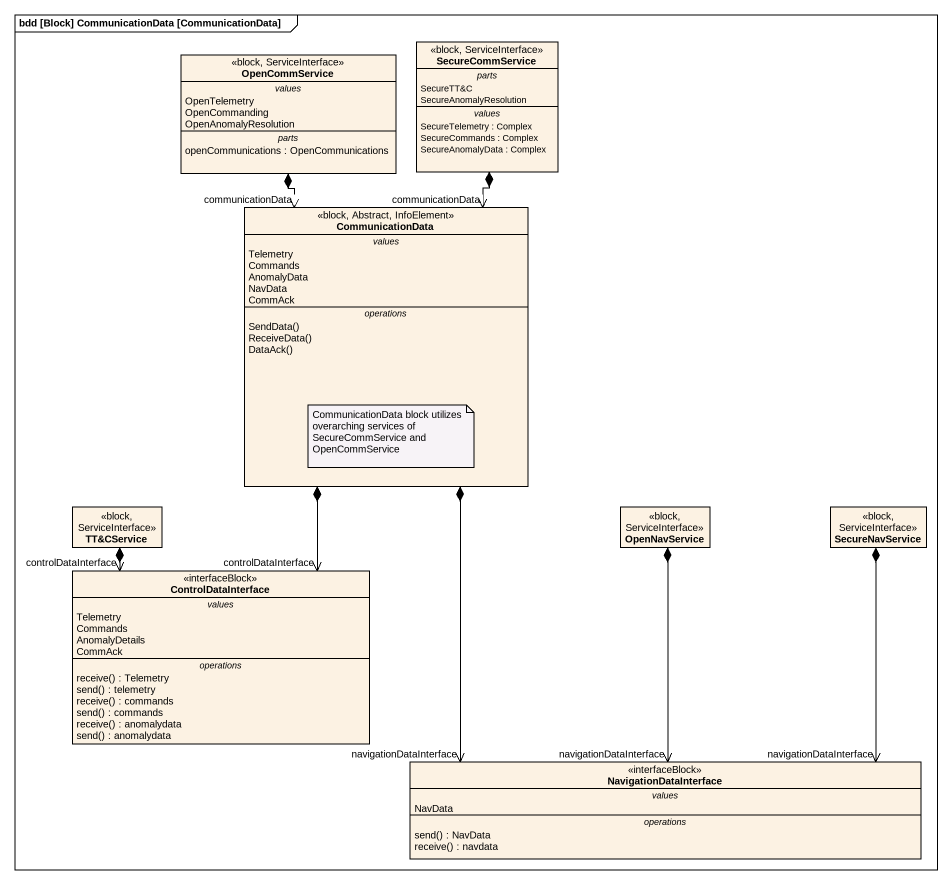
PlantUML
@startuml
mainframe bdd [Block] CommunicationData [CommunicationData]
hide circle
hide empty members
class OpenCommService <<block, ServiceInterface>> {
  -- values --
  OpenTelemetry
  OpenCommanding
  OpenAnomalyResolution
  -- parts --
  openCommunications : OpenCommunications
}
class SecureCommService <<block, ServiceInterface>> {
  -- parts --
  SecureTT&C
  SecureAnomalyResolution
  -- values --
  SecureTelemetry : Complex
  SecureCommands : Complex
  SecureAnomalyData : Complex
}
class CommunicationData <<block, Abstract, InfoElement>> {
  -- values --
  Telemetry
  Commands
  AnomalyData
  NavData
  CommAck
  -- operations --
  SendData()
  ReceiveData()
  DataAck()
}
class "TT&CService" as TT_CService <<block, ServiceInterface>>
class OpenNavService <<block, ServiceInterface>>
class SecureNavService <<block, ServiceInterface>>
class ControlDataInterface <<interfaceBlock>> {
  -- values --
  Telemetry
  Commands
  AnomalyDetails
  CommAck
  -- operations --
  receive() : Telemetry
  send() : telemetry
  receive() : commands
  send() : commands
  receive() : anomalydata
  send() : anomalydata
}
class NavigationDataInterface <<interfaceBlock>> {
  -- values --
  NavData
  -- operations --
  send() : NavData
  receive() : navdata
}
OpenCommService *--> "communicationData" CommunicationData
SecureCommService *--> "communicationData" CommunicationData
CommunicationData *--> "controlDataInterface" ControlDataInterface
CommunicationData *--> "navigationDataInterface" NavigationDataInterface
TT_CService *--> "controlDataInterface" ControlDataInterface
OpenNavService *--> "navigationDataInterface" NavigationDataInterface
SecureNavService *--> "navigationDataInterface" NavigationDataInterface
note as N1
  CommunicationData block utilizes overarching services of SecureCommService and OpenCommService
end note
@enduml
